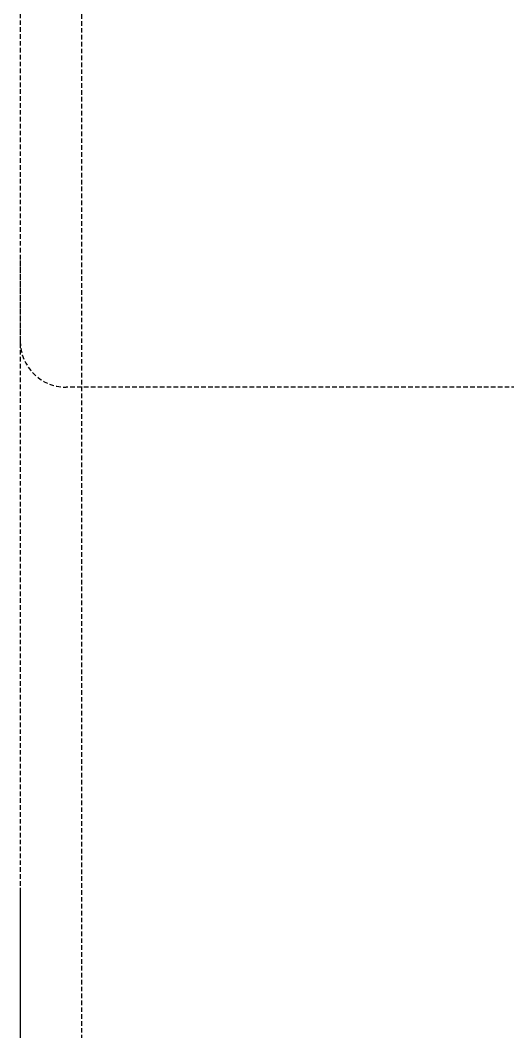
# Model space of a CAD drawing. Extents: x -1439 to 34962, y -872 to 8330.
# Drawn here: x 17375.1 to 17454.6, y 2878.8 to 3043.8 of the extents above; entities that cross this region are included whole.
import ezdxf

# ---------------------------------------------------------------- set-up
doc = ezdxf.new("R2010")
doc.units = 0
doc.linetypes.add('HIDDEN', pattern=[0.375, 0.25, -0.125])
doc.layers.add('E-KABLO', color=7, linetype='Continuous', lineweight=30)

msp = doc.modelspace()

# ---------------------------------------------------------------- linework, layer by layer
at = {"layer": 'E-KABLO', "color": 4, "linetype": 'HIDDEN', "ltscale": 3}
msp.add_line((17385.09, 3200.03), (17385.09, 2785.04), dxfattribs=at)
at = {"layer": 'E-KABLO', "color": 6, "linetype": 'HIDDEN', "ltscale": 3}
for p, q in [((17375.09, 3190.03), (17375.09, 2991.43)), ((17375.09, 3004.63), (17375.09, 2871.86)), ((18918.47, 2983.93), (17382.59, 2983.93)), ((17375.09, 2901.73), (17375.09, 2775.04))]:
    msp.add_line(p, q, dxfattribs=at)
msp.add_arc((17382.59, 2991.43), 7.5, 180, 270, dxfattribs=at)

doc.saveas('drawing.dxf')
